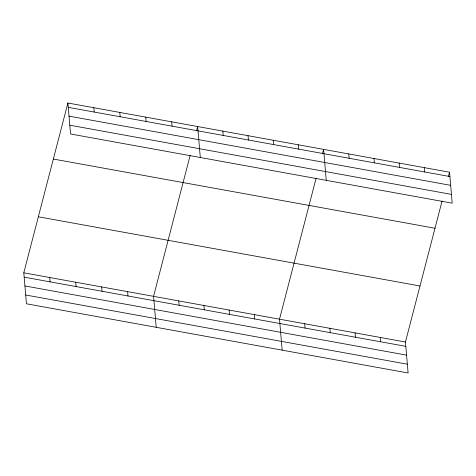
<?xml version="1.0" encoding="UTF-8"?>
<svg xmlns="http://www.w3.org/2000/svg" width="476" height="476" viewBox="0 0 476 476"><rect width="100%" height="100%" fill="white"/><g stroke="black" fill="none" stroke-linecap="round" stroke-linejoin="round"><path stroke-width="0.71" d="M442.085 200.949L405.451 342.018L408.11 372.988L26.454 303.789L23.8 272.819L67.889 103.012L449.546 172.211L452.2 203.181L70.549 133.982L67.889 103.012M190.192 155.277L153.564 296.346L156.217 327.315M196.534 130.846L197.653 126.539L200.307 157.508M316.135 178.113L279.507 319.182L282.161 350.152M322.478 153.683L323.597 149.375L326.256 180.345M448.428 176.519L449.546 172.211M68.264 107.344L449.915 176.548M69.014 116.138L450.671 185.337M69.793 125.194L451.444 194.392M53.342 159.049L434.993 228.248M38.348 216.782L420.005 285.981M23.8 272.819L405.451 342.018M24.169 277.157L405.826 346.355M24.925 285.945L406.581 355.144M25.704 295.001L407.355 364.2M424.354 167.641L424.729 171.979M399.168 163.078L399.537 167.409M373.975 158.508L374.35 162.846M380.264 337.448L380.633 341.786M348.789 153.944L349.158 158.276M355.078 332.885L355.447 337.222M329.886 328.315L330.261 332.653M298.41 144.805L298.779 149.143M304.7 323.751L305.068 328.083M273.218 140.241L273.593 144.573M248.032 135.672L248.401 140.009M254.321 314.618L254.69 318.95M222.845 131.108L223.214 135.44M229.129 310.049L229.503 314.386M203.942 305.479L204.311 309.817M171.699 121.832L172.074 126.17M178.75 300.915L179.125 305.247M145.751 117.126L146.12 121.463M119.797 112.419L120.166 116.757M127.61 291.639L127.979 295.977M93.843 107.719L94.212 112.05M101.656 286.933L102.031 291.27M75.708 282.232L76.077 286.564M49.754 277.526L50.123 281.857"/></g></svg>
